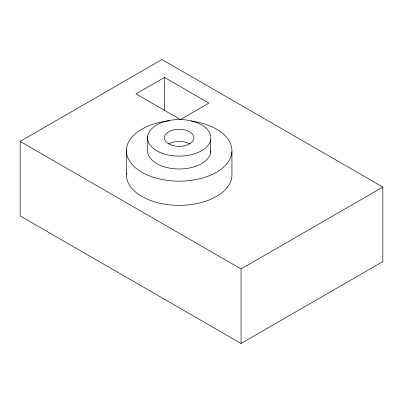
<?xml version="1.0" encoding="UTF-8"?>
<svg xmlns="http://www.w3.org/2000/svg" width="403" height="403" viewBox="0 0 403 403"><rect width="100%" height="100%" fill="white"/><g stroke="black" fill="none" stroke-linecap="round" stroke-linejoin="round"><path stroke-width="0.6" d="M20.15 141.408L161.946 59.543L382.85 187.083L382.85 261.592L241.054 343.457L20.15 215.917L20.15 141.408L241.054 268.947L382.85 187.083M164.484 77.457L135.997 93.904L180.433 119.56L208.92 103.113L164.484 77.457L164.484 110.644M241.054 268.947L241.054 343.457M231.927 151.498L231.927 175.688A52.773 30.467 0 0 1 176.736 205.323A52.773 30.467 0 0 1 126.522 172.872M210.693 139.594A31.661 18.281 0 0 1 160.787 152.722A31.661 18.281 0 0 1 166.046 121.207A31.661 18.281 0 0 1 210.693 139.594L210.693 152.45M147.659 136.088L147.659 148.944A31.661 18.281 0 0 0 177.688 168.958A31.661 18.281 0 0 0 210.84 150.657M126.421 149.896L126.421 174.091M191.148 121.021A52.773 30.467 0 0 1 222.325 168.232A52.773 30.467 0 0 1 134.829 167.21A52.773 30.467 0 0 1 169.3 120.769M168.726 143.921A14.775 8.528 0 0 1 189.622 143.921M171.789 145.231A14.775 8.528 0 0 0 193.949 137.841A14.775 8.528 0 0 0 171.789 130.451A14.775 8.528 0 0 0 171.789 145.231"/></g></svg>
